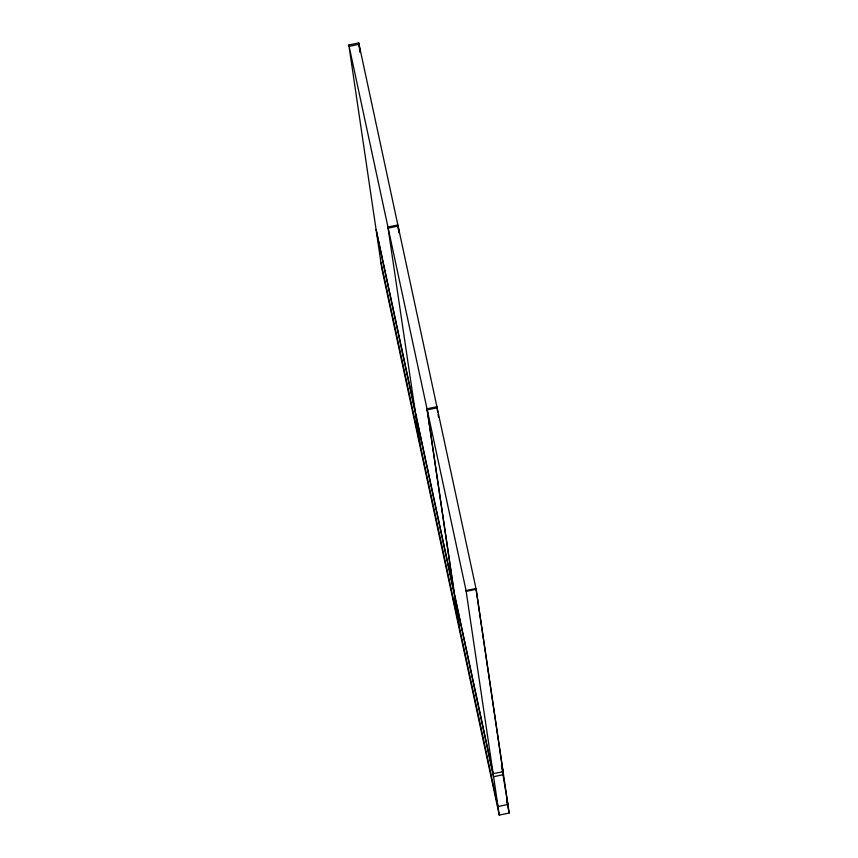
<?xml version="1.0" encoding="UTF-8"?>
<svg xmlns="http://www.w3.org/2000/svg" width="858" height="858" viewBox="0 0 858 858"><rect width="100%" height="100%" fill="white"/><g stroke="black" fill="none" stroke-linecap="round" stroke-linejoin="round"><path stroke-width="1.29" d="M348.82 44.981L358.73 42.9L476.147 589.285L509.18 813.019L499.27 815.1L381.853 268.715L348.82 44.981L466.237 591.366L476.147 589.285M349.099 46.375L359.009 44.294L360.178 52.199M388.159 228.142L398.069 226.051L399.045 232.647M437.13 407.818L427.22 409.909L454.268 593.06L493.093 773.734L503.002 771.653L475.954 588.491L466.044 590.572L499.27 815.1M503.442 774.635L493.532 776.715L454.708 596.042L459.105 625.879L497.94 806.552L507.85 804.461L501.469 765.475M501.598 765.111L503.002 771.653M506.724 799.227L507.85 804.461M506.649 801.222L509.18 813.019M376.147 229.536L414.972 410.21M376.587 232.518L415.411 413.191L420.045 444.112L458.88 624.785L454.472 594.959L415.647 414.285M380.984 262.344L419.819 443.018M437.677 412.001L436.894 406.724L426.984 408.816L454.032 591.966L415.208 411.304L387.923 227.048L397.833 224.968L399.002 232.872M438.106 414.403L438.492 417.042M358.73 42.9L360.092 52.166"/></g></svg>
